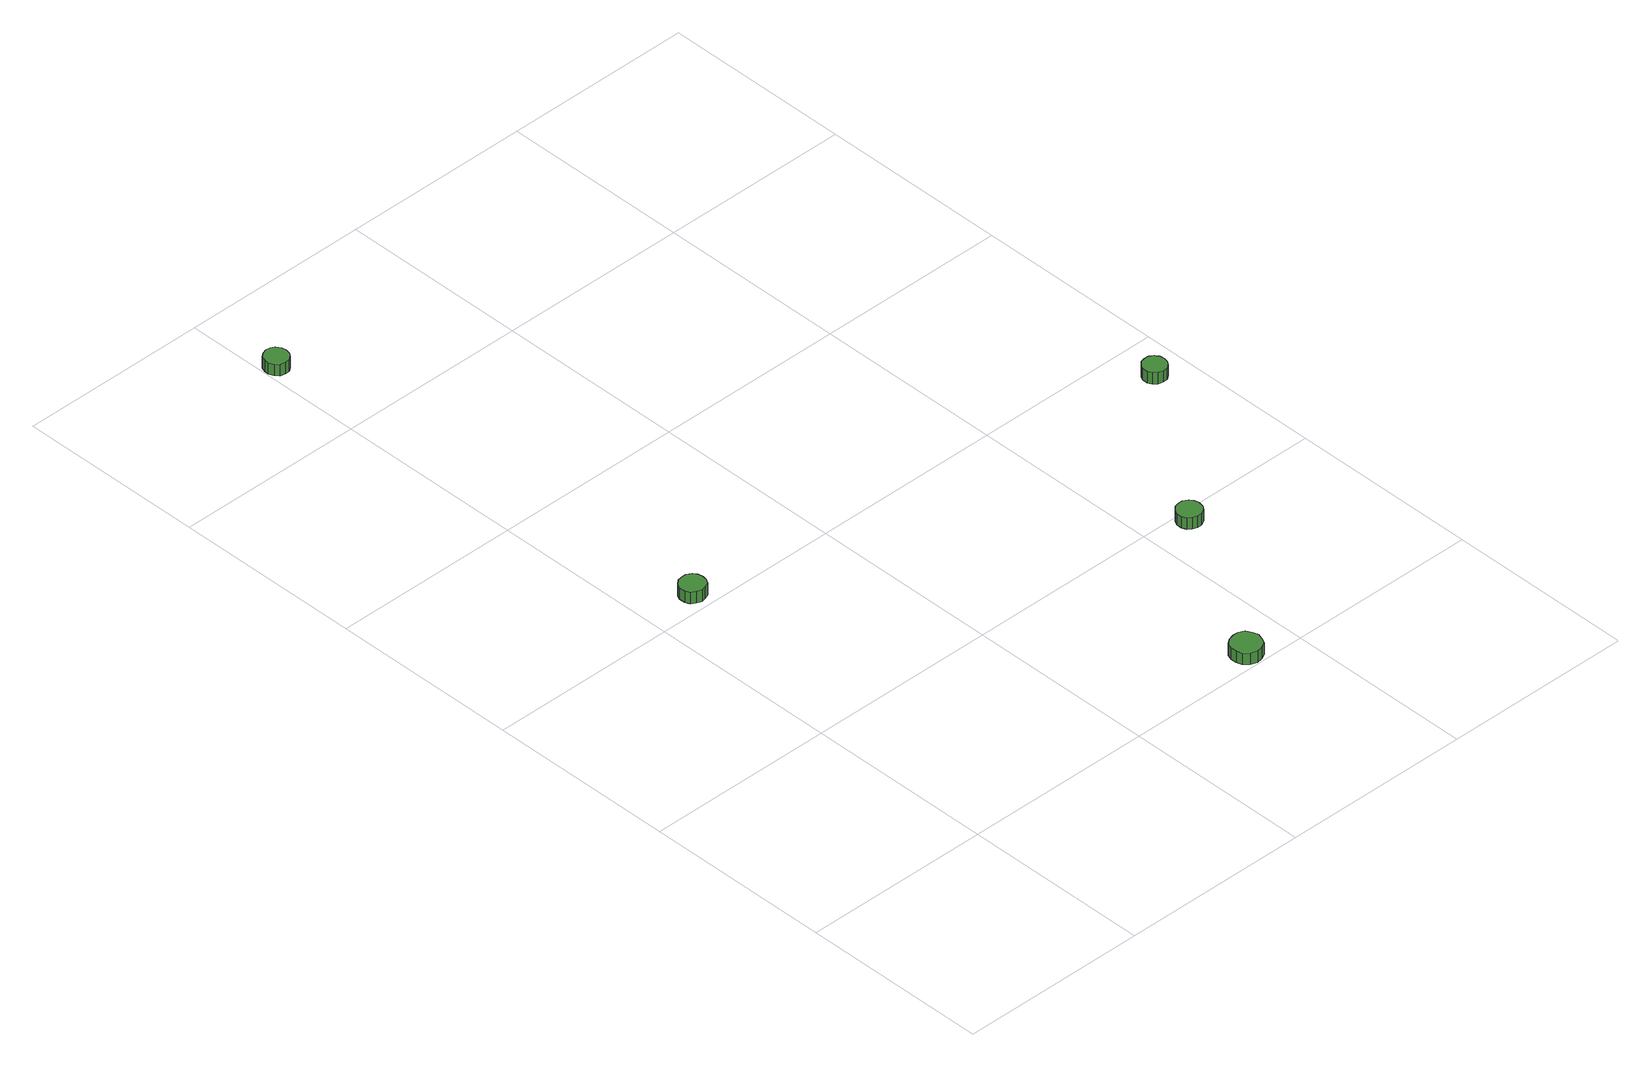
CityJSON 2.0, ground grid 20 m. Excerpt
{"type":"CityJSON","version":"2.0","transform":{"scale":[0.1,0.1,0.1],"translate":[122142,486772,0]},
"CityObjects":{
"tree1":{"type":"SolitaryVegetationObject","attributes":{"function":"something"},"geometry":[{"type":"MultiSurface","lod":"1","boundaries":[[[0,1,2,3,4,5,6,7,8,9,10,11,12,13,14]],[[15,16,17,18,19,20,21,22,23,24,25,26,27,28,29]],[[0,29,28,1]],[[1,28,27,2]],[[2,27,26,3]],[[3,26,25,4]],[[4,25,24,5]],[[5,24,23,6]],[[6,23,22,7]],[[7,22,21,8]],[[8,21,20,9]],[[9,20,19,10]],[[10,19,18,11]],[[11,18,17,12]],[[12,17,16,13]],[[13,16,15,14]],[[14,15,29,0]]]}]},
"tree2":{"type":"SolitaryVegetationObject","attributes":{"function":"something"},"geometry":[{"type":"MultiSurface","lod":"1","boundaries":[[[30,31,32,33,34,35,36,37,38,39,40,41,42,43,44]],[[45,46,47,48,49,50,51,52,53,54,55,56,57,58,59]],[[30,59,58,31]],[[31,58,57,32]],[[32,57,56,33]],[[33,56,55,34]],[[34,55,54,35]],[[35,54,53,36]],[[36,53,52,37]],[[37,52,51,38]],[[38,51,50,39]],[[39,50,49,40]],[[40,49,48,41]],[[41,48,47,42]],[[42,47,46,43]],[[43,46,45,44]],[[44,45,59,30]]]}]},
"tree3":{"type":"SolitaryVegetationObject","attributes":{"function":"something"},"geometry":[{"type":"MultiSurface","lod":"1","boundaries":[[[60,61,62,63,64,65,66,67,68,69,70,71,72,73,74]],[[75,76,77,78,79,80,81,82,83,84,85,86,87,88,89]],[[60,89,88,61]],[[61,88,87,62]],[[62,87,86,63]],[[63,86,85,64]],[[64,85,84,65]],[[65,84,83,66]],[[66,83,82,67]],[[67,82,81,68]],[[68,81,80,69]],[[69,80,79,70]],[[70,79,78,71]],[[71,78,77,72]],[[72,77,76,73]],[[73,76,75,74]],[[74,75,89,60]]]}]},
"tree4":{"type":"SolitaryVegetationObject","attributes":{"function":"something"},"geometry":[{"type":"MultiSurface","lod":"1","boundaries":[[[90,91,92,93,94,95,96,97,98,99,100,101,102,103,104]],[[105,106,107,108,109,110,111,112,113,114,115,116,117,118,119]],[[90,119,118,91]],[[91,118,117,92]],[[92,117,116,93]],[[93,116,115,94]],[[94,115,114,95]],[[95,114,113,96]],[[96,113,112,97]],[[97,112,111,98]],[[98,111,110,99]],[[99,110,109,100]],[[100,109,108,101]],[[101,108,107,102]],[[102,107,106,103]],[[103,106,105,104]],[[104,105,119,90]]]}]},
"tree5":{"type":"SolitaryVegetationObject","attributes":{"function":"something"},"geometry":[{"type":"MultiSurface","lod":"1","boundaries":[[[120,121,122,123,124,125,126,127,128,129,130,131,132,133,134]],[[135,136,137,138,139,140,141,142,143,144,145,146,147,148,149]],[[120,149,148,121]],[[121,148,147,122]],[[122,147,146,123]],[[123,146,145,124]],[[124,145,144,125]],[[125,144,143,126]],[[126,143,142,127]],[[127,142,141,128]],[[128,141,140,129]],[[129,140,139,130]],[[130,139,138,131]],[[131,138,137,132]],[[132,137,136,133]],[[133,136,135,134]],[[134,135,149,120]]]}]}
},
"vertices":[
[65,417,27],[64,423,27],[61,427,27],[56,430,27],[51,430,27],[46,429,27],[41,425,27],[39,420,27],[39,414,27],[41,409,27],[46,406,27],[51,404,27],[56,405,27],[61,407,27],[64,412,27],[64,412,14],[61,407,14],[56,405,14],[51,404,14],[46,406,14],[41,409,14],[39,414,14],[39,420,14],[41,425,14],[46,429,14],[51,430,14],[56,430,14],[61,427,14],[64,423,14],[65,417,14],
[26,909,23],[25,914,23],[22,919,23],[18,921,23],[13,922,23],[8,920,23],[4,917,23],[2,912,23],[2,907,23],[4,902,23],[8,898,23],[13,897,23],[18,897,23],[22,900,23],[25,904,23],[25,904,10],[22,900,10],[18,897,10],[13,897,10],[8,898,10],[4,902,10],[2,907,10],[2,912,10],[4,917,10],[8,920,10],[13,922,10],[18,921,10],[22,919,10],[25,914,10],[26,909,10],
[365,17,24],[363,23,24],[360,29,24],[354,32,24],[348,32,24],[341,30,24],[336,26,24],[334,20,24],[334,14,24],[336,8,24],[341,3,24],[348,1,24],[354,2,24],[360,5,24],[363,11,24],[363,11,11],[360,5,11],[354,2,11],[348,1,11],[341,3,11],[336,8,11],[334,14,11],[334,20,11],[336,26,11],[341,30,11],[348,32,11],[354,32,11],[360,29,11],[363,23,11],[365,17,11],
[457,188,24],[456,193,24],[453,197,24],[448,200,24],[443,200,24],[438,199,24],[434,195,24],[432,190,24],[432,185,24],[434,180,24],[438,177,24],[443,175,24],[448,175,24],[453,178,24],[456,182,24],[456,182,11],[453,178,11],[448,175,11],[443,175,11],[438,177,11],[434,180,11],[432,185,11],[432,190,11],[434,195,11],[438,199,11],[443,200,11],[448,200,11],[453,197,11],[456,193,11],[457,188,11],
[578,357,23],[577,362,23],[574,366,23],[570,369,23],[565,369,23],[560,368,23],[556,364,23],[554,360,23],[554,354,23],[556,350,23],[560,346,23],[565,345,23],[570,345,23],[574,348,23],[577,352,23],[577,352,10],[574,348,10],[570,345,10],[565,345,10],[560,346,10],[556,350,10],[554,354,10],[554,360,10],[556,364,10],[560,368,10],[565,369,10],[570,369,10],[574,366,10],[577,362,10],[578,357,10]
]}
